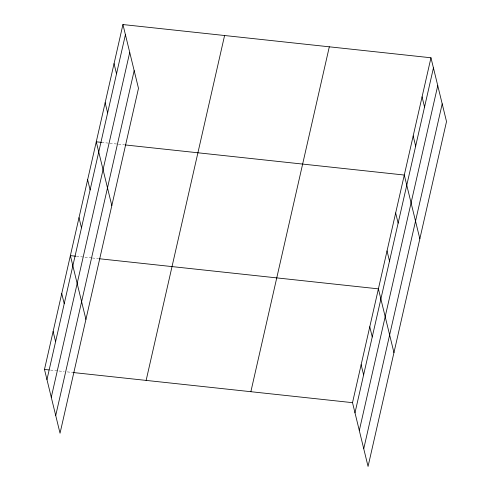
<?xml version="1.0" encoding="UTF-8"?>
<svg xmlns="http://www.w3.org/2000/svg" width="491" height="491" viewBox="0 0 491 491"><rect width="100%" height="100%" fill="white"/><g stroke="black" fill="none" stroke-linecap="round" stroke-linejoin="round"><path stroke-width="0.37" stroke-dasharray="2.46 1.84" d="M101.576 142.384L109.162 143.206M109.916 143.286L124.333 144.839M76.443 256.277L91.614 257.916M92.376 257.996L98.446 258.653M50.555 370.091L64.211 371.564M67.242 371.896L73.312 372.546"/><path stroke-width="0.74" d="M122.94 24.55L138.487 88.331L60.037 433.222L44.485 369.441L122.94 24.55L430.963 57.778L446.515 121.559L368.06 466.45L352.513 402.669L430.963 57.778M46.964 379.586L125.414 34.701M51.279 397.287L129.728 52.396M55.722 415.521L134.172 70.63M146.134 380.402L224.59 35.518M250.864 391.701L329.314 46.811M354.987 412.814L433.436 67.93M359.302 430.515L437.751 85.624M363.745 448.749L442.201 103.865M101.576 142.384L96.267 141.813L111.813 205.594M125.088 144.925L404.289 175.041L419.842 238.822M75.688 256.198L70.379 255.627L85.925 319.408M99.2 258.732L378.401 288.855L393.948 352.636M44.485 369.441L49.039 369.932M73.312 372.546L352.513 402.669M422.076 96.868L424.549 107.013M413.183 135.952L415.656 146.103M395.66 212.977L398.133 223.129M387.031 250.919L389.504 261.065M369.772 326.791L372.246 336.943M361.143 364.727L363.616 374.878M114.047 63.64L116.52 73.785M105.154 102.723L107.633 112.875M87.637 179.749L90.111 189.9M79.008 217.685L81.481 227.836M61.749 293.563L64.223 303.714M53.12 331.499L55.593 341.65"/></g></svg>
